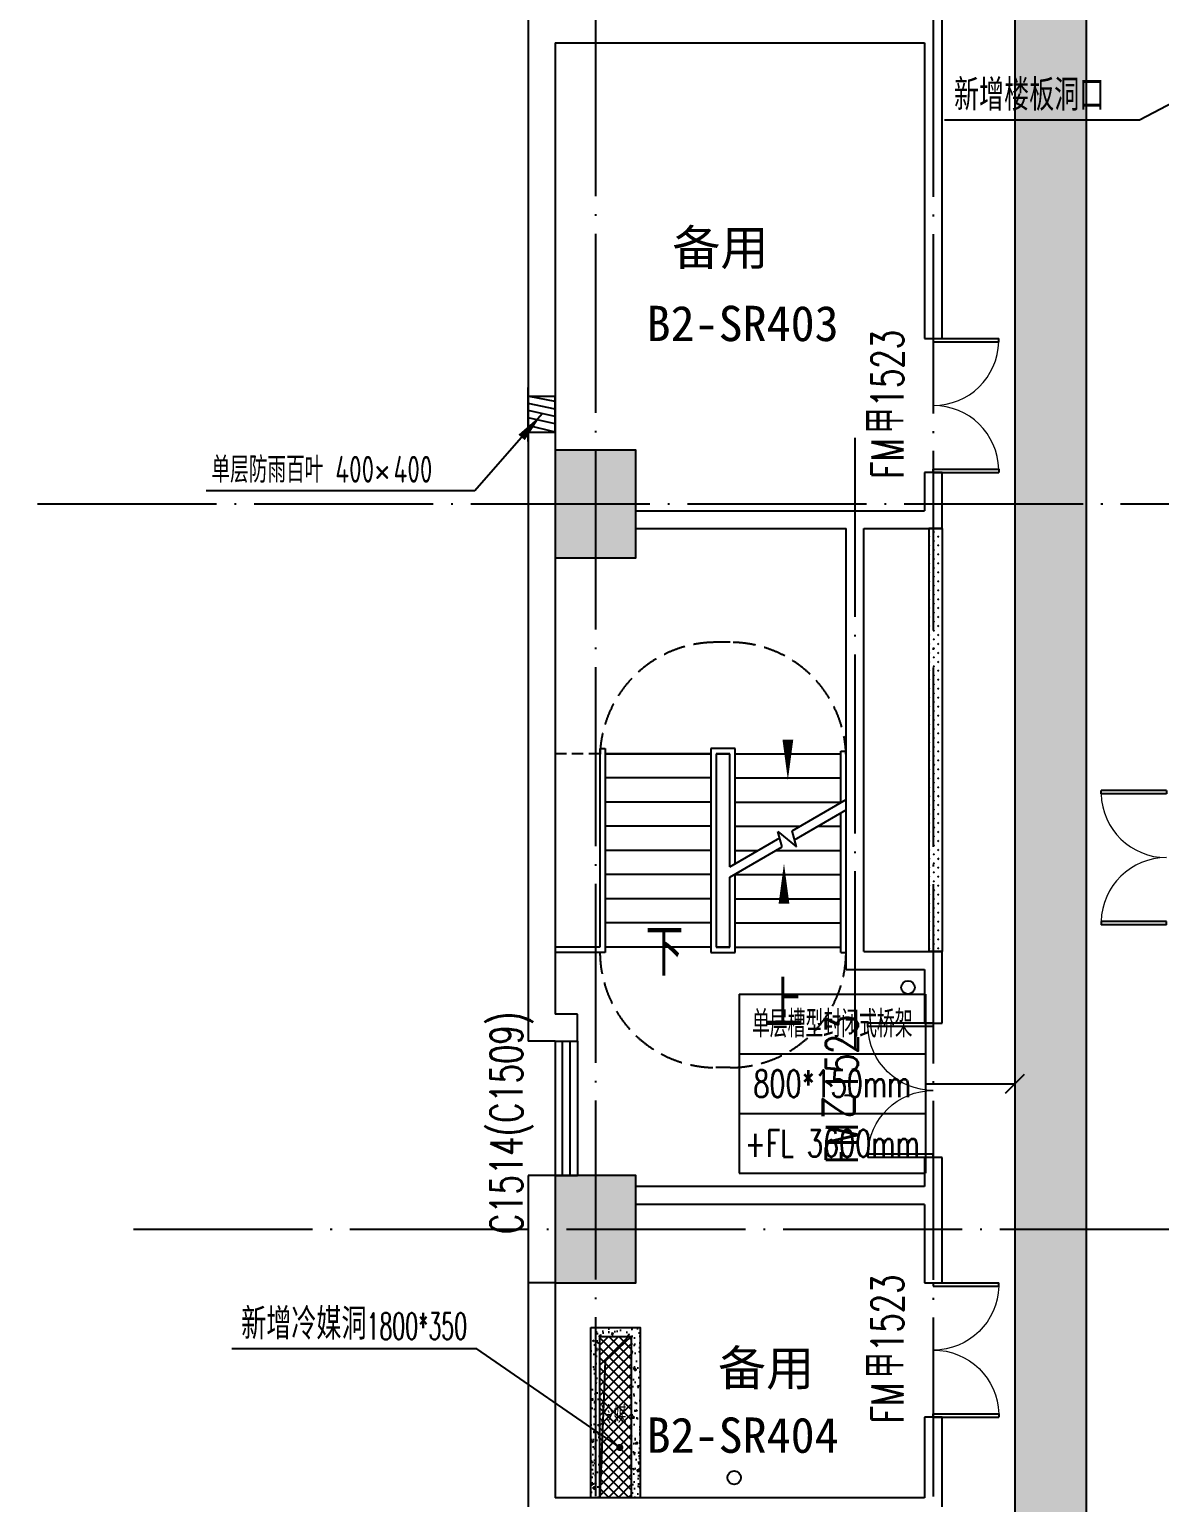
# Model space of a CAD drawing. Extents: x -18502 to 259858, y -468734 to 127958.
# Drawn here: x -6324 to 6303, y -291266 to -274813 of the extents above; entities that cross this region are included whole.
import ezdxf
from ezdxf.enums import TextEntityAlignment as Align

# ---------------------------------------------------------------- set-up
doc = ezdxf.new("R2010")
doc.units = 0
doc.header["$LTSCALE"] = 1000
for name, pattern in [('参照-弱电底图$0$( Hidden )', [0.375, 0.25, -0.125]), ('参照-弱电底图$0$DASH', [0.35, 0.25, -0.1]), ('参照-弱电底图$0$DOTE', [2.42, 2, -0.2, 0.02, -0.2])]:
    doc.linetypes.add(name, pattern=pattern)
doc.layers.get('0').update_dxf_attribs({"linetype": 'CONTINUOUS'})
for name, color, linetype in [('0桥架标注-走廊', 1, 'CONTINUOUS'), ('参照-弱电底图$0$$0$PUB_HATCH', 8, 'CONTINUOUS'), ('参照-弱电底图$0$$0$WALL-MOVE', 4, 'CONTINUOUS'), ('参照-弱电底图$0$-暖通提资', 4, 'CONTINUOUS'), ('参照-弱电底图$0$COLUMN', 2, 'CONTINUOUS'), ('参照-弱电底图$0$DIM_LEAD', 3, 'CONTINUOUS'), ('参照-弱电底图$0$DIM_SYMB', 3, 'CONTINUOUS'), ('参照-弱电底图$0$DOOR_FIRE', 4, 'CONTINUOUS'), ('参照-弱电底图$0$DOOR_FIRE_TEXT', 7, 'CONTINUOUS'), ('参照-弱电底图$0$DOTE', 14, '参照-弱电底图$0$DOTE'), ('参照-弱电底图$0$DUCT-新风设备标注', 3, 'CONTINUOUS'), ('参照-弱电底图$0$DUCT-新风风口', 7, 'CONTINUOUS'), ('参照-弱电底图$0$PUB_HATCH', 8, 'CONTINUOUS'), ('参照-弱电底图$0$PUB_TEXT', 7, 'CONTINUOUS'), ('参照-弱电底图$0$STAIR', 7, 'CONTINUOUS'), ('参照-弱电底图$0$VPIPE-雨水', 4, 'CONTINUOUS'), ('参照-弱电底图$0$WALL', 2, 'CONTINUOUS'), ('参照-弱电底图$0$WINDOW', 4, 'CONTINUOUS'), ('参照-弱电底图$0$WINDOW_TEXT', 7, 'CONTINUOUS'), ('参照-弱电底图$0$图层1-房间名称', 4, 'CONTINUOUS'), ('参照-弱电底图$0$图层1-房间编号', 51, 'CONTINUOUS'), ('参照-弱电底图$0$图层1-暖通条件-BJ', 6, 'CONTINUOUS'), ('参照-弱电底图$0$图层1-防火门', 6, 'CONTINUOUS'), ('参照-生产网桥架$0$T通信桥架-主', 5, 'CONTINUOUS')]:
    doc.layers.add(name, color=color, linetype=linetype)
doc.styles.add('hzdf2', font='romans2.shx', dxfattribs={"width": 0.75, "height": 3.5, "bigfont": 'hzdf2.shx'})
doc.styles.add('STDTEXT', font='romans2.shx', dxfattribs={"bigfont": 'hzdf2.shx'})
doc.styles.add('参照-弱电底图$0$_TCH_DIM', font='SIMPLEX', dxfattribs={"width": 0.8, "bigfont": 'HZTXT.shx'})
doc.styles.add('参照-弱电底图$0$_TCH_WINDOW', font='SIMPLEX', dxfattribs={"height": 3.5, "bigfont": 'GBCBIG.shx'})
doc.styles.add('参照-弱电底图$0$AUDIT_D_250910134057-0', font='simhei.ttf', dxfattribs={"width": 0.8})
doc.styles.add('参照-弱电底图$0$RHZS', font='GBENOR', dxfattribs={"bigfont": 'GBCBIG.shx'})
doc.styles.add('参照-弱电底图$0$STANDARD', font='GBENOR', dxfattribs={"bigfont": 'GBCBIG'})

# ---------------------------------------------------------------- blocks, each defined once
blk = doc.blocks.new('*U9')
for p, q in [((-566.7, 800), (266.8, 800)), ((-566.7, 800), (-566.7, 0)), ((266.8, 800), (266.8, 0)), ((-566.7, 533.3), (266.8, 533.3)), ((-566.7, 266.7), (266.8, 266.7)), ((-566.7, 0), (266.8, 0))]:
    blk.add_line(p, q)
at = {"color": 7, "style": 'STDTEXT', "width": 0.75}
for tag, p in [('TRAYNO', (-466.7, 666.7)), ('TRAYSIZE', (-466.7, 400)), ('INSTALLELEVATION', (-466.7, 133.3))]:
    blk.add_attdef(tag, text='', height=200, dxfattribs=at).set_placement(p, align=Align.MIDDLE_LEFT)
blk = doc.blocks.new('参照-弱电底图$0$$风口$00000150')
at = {"color": 0}
for p, q in [((200, 450), (200, -450)), ((0, 300), (0, -300)), ((0, 300), (200, 300)), ((0, 295), (200, 184)), ((0, 159), (200, 55)), ((0, 36), (200, -65)), ((0, -88), (200, -184)), ((0, -218), (193, -300)), ((0, -300), (200, -300))]:
    blk.add_line(p, q, dxfattribs=at)
blk = doc.blocks.new('参照-弱电底图$0$$DorLib2D$00000002')
at = {"color": 0}
for p, q in [((-0.5, 0), (-0.5, 0.4875)), ((-0.475, 0.4875), (-0.5, 0.4875)), ((-0.475, 0), (-0.475, 0.4875)), ((0.475, 0), (0.475, 0.4875)), ((0.475, 0.4875), (0.5, 0.4875)), ((0.5, 0), (0.5, 0.4875)), ((-0.5, 0), (-0.475, 0)), ((0.5, 0), (0.475, 0))]:
    blk.add_line(p, q, dxfattribs=at)
at = {"color": 0, "lineweight": 13}
for centre, start, end in [((-0.4875, 0), 0, 88.53072), ((0.4875, 0), 91.46928, 180)]:
    blk.add_arc(centre, 0.4875, start, end, dxfattribs=at)
blk = doc.blocks.new('参照-弱电底图$0$$TCHSYS$WIN2D')
at = {"color": 0}
for p, q in [((-0.5, 0.5), (0.5, 0.5)), ((-0.5, 0.5), (-0.5, -0.5)), ((0.5, 0.5), (0.5, -0.5)), ((0.5, 0.167), (-0.5, 0.167)), ((0.5, -0.167), (-0.5, -0.167)), ((-0.5, -0.5), (0.5, -0.5))]:
    blk.add_line(p, q, dxfattribs=at)
blk = doc.blocks.new('参照-弱电底图$0$_FZH')
at = {"color": 0}
blk.add_lwpolyline([(-0.5, -0.5), (0.5, -0.5), (0.5, 0.5), (-0.5, 0.5)], close=True, dxfattribs=at)
at = {"layer": '参照-弱电底图$0$PUB_HATCH', "color": 0}
blk.add_solid([(-0.5, -0.5), (0.5, -0.5), (-0.5, 0.5), (0.5, 0.5)], dxfattribs=at)

msp = doc.modelspace()

# ---------------------------------------------------------------- hatches: boundary and pattern name
at = {"layer": '参照-弱电底图$0$$0$PUB_HATCH'}
h = msp.add_hatch(dxfattribs=at)
h.set_pattern_fill('石膏板', color=8, scale=20, style=0)
h.set_pattern_definition([(45, (1095025.52, 201318.12), (-50.0000013, 50.0000013), [16, -54.71068]), (135, (1095136.83, 201318.12), (-50.0000013, -50.0000013), [16, -54.71068])])
h.paths.add_polyline_path([(3725, -280387.7), (3725, -285112.7), (3875, -285112.7), (3875, -280387.7)])
at = {"layer": '参照-弱电底图$0$-暖通提资'}
h = msp.add_hatch(dxfattribs=at)
h.set_pattern_fill('AR-CONC', color=0, scale=100)
h.set_pattern_definition([(50, (1095008.53, 201303.78), (182.184669, -15.939086), [19.05, -209.55]), (355, (1095008.53, 201303.78), (-35.242826, 191.056643), [15.24, -167.64]), (100.451, (1095023.71, 201302.45), (146.942502, 175.116688), [16.19, -178.09]), (46.1842, (1095008.53, 201354.58), (271.07904, -42.04233), [28.575, -314.325]), (96.6356, (1095031.12, 201351.07), (237.404234, 247.425556), [24.285, -267.135]), (351.184, (1095008.53, 201354.58), (237.404606, 247.42512), [22.86, -251.46]), (21, (1095033.93, 201341.88), (151.61488, -102.265519), [19.05, -209.55]), (326, (1095033.93, 201341.88), (61.802028, 184.187966), [15.24, -167.64]), (71.4514, (1095046.56, 201333.35), (213.41649, 81.922858), [16.19, -178.09]), (37.5, (1095008.53, 201303.78), (3.0886033, 84.555039), [0, -165.608, 0, -170.18, 0, -168.275]), (7.5, (1095008.53, 201303.78), (66.8196625, 100.180575), [0, -97.028, 0, -161.798, 0, -64.135]), (327.5, (1094951.886, 201303.78), (135.590595, -5.728744), [0, -63.5, 0, -198.12, 0, -262.89]), (317.5, (1094926.49, 201303.78), (148.129181, 25.426491), [0, -82.55, 0, -131.572, 0, -186.69])])
h.paths.add_polyline_path([(50, -289412.5), (400, -289412.5), (400, -291212.5), (50, -291212.5)], flags=16)
h.paths.add_polyline_path([(-50, -289312.5), (500, -289312.5), (500, -291212.7), (-50, -291212.7)])
h = msp.add_hatch(dxfattribs=at)
h.set_pattern_fill('ANSI37', color=0, scale=50)
h.set_pattern_definition([(45, (1095008.53, 201303.95), (-56.126601, 56.126601), []), (135, (1095008.53, 201303.95), (-56.126601, -56.126601), [])])
h.paths.add_polyline_path([(5100.1, -304362.5), (5100.1, -304012.5), (6300, -304012.5), (6300, -304362.5)])
h.paths.add_polyline_path([(50, -289412.5), (400, -289412.5), (400, -291212.5), (50, -291212.5)])
h = msp.add_hatch(dxfattribs=at)
h.set_pattern_fill('ANSI37', color=0, scale=50)
h.set_pattern_definition([(45, (1095008.53, 201303.95), (-56.126601, 56.126601), []), (135, (1095008.53, 201303.95), (-56.126601, -56.126601), [])])
h.paths.add_polyline_path([(5100.1, -304362.5), (5100.1, -304012.5), (6300, -304012.5), (6300, -304362.5)])
h.paths.add_polyline_path([(50, -289412.5), (50, -291212.5), (400, -291212.5), (400, -289412.5)])
at = {"layer": '参照-生产网桥架$0$T通信桥架-主'}
h = msp.add_hatch(dxfattribs=at)
h.set_pattern_fill('HONEY', color=256, scale=100, angle=-90)
h.set_pattern_definition([(270, (-55387.44, -465576.2), (137.4815, -238.125), [158.75, -317.5]), (30, (-55387.44, -465576.2), (137.48155, 238.12497), [158.75, -317.5]), (330, (-55387.44, -465576.2), (274.96305, -3e-05), [-317.5, 158.75])])
h.paths.add_polyline_path([(5487.5, -274212.8), (4687.5, -274212.8), (4687.5, -298962.8), (5487.5, -298962.8)])

# ---------------------------------------------------------------- linework, layer by layer
at = {"color": 8, "linetype": '参照-弱电底图$0$DASH'}
for points in [[(2800, -282952.7, 0.4142136), (1505, -281657.7), (1345, -281657.7, 0.4142136), (50, -282952.7)], [(2800, -285112.7, -0.4142136), (1505, -286407.7), (1345, -286407.7, -0.4142136), (50, -285112.7)]]:
    msp.add_lwpolyline(points, format="xyb", dxfattribs=at)
at = {"layer": '0桥架标注-走廊', "ltscale": 100}
msp.add_line((3687.5, -286587.8), (4687.5, -286587.8), dxfattribs=at)
at = {"layer": '0桥架标注-走廊'}
msp.add_line((4581.4, -286693.9), (4793.6, -286481.8), dxfattribs=at)
at = {"layer": '参照-弱电底图$0$$0$WALL-MOVE', "color": 8}
for p, q in [((3725, -280387.7), (3725, -285112.7)), ((3875, -280387.7), (3725, -280387.7)), ((3875, -280387.7), (3875, -285112.7)), ((3875, -285112.7), (3725, -285112.7))]:
    msp.add_line(p, q, dxfattribs=at)
at = {"layer": '参照-弱电底图$0$-暖通提资', "color": 0}
for points in [[(-50, -289312.5), (500, -289312.5), (500, -291212.7), (-50, -291212.7)], [(50, -289412.5), (400, -289412.5), (400, -291212.5), (50, -291212.5)]]:
    msp.add_lwpolyline(points, close=True, dxfattribs=at)
msp.add_lwpolyline([(400, -289412.5), (108.2, -289687.8), (50, -291212.5)], dxfattribs=at)
at = {"layer": '参照-弱电底图$0$DIM_LEAD', "color": 0}
for p, q in [((-1323.6, -289550.3), (-4062.5, -289550.3)), ((271.5, -290650.5), (-1323.6, -289550.3))]:
    msp.add_line(p, q, dxfattribs=at)
at = {"layer": '参照-弱电底图$0$DIM_LEAD', "color": 0, "const_width": 40}
msp.add_lwpolyline([(288, -290661.8, 1), (255, -290639.1, 1)], format="xyb", close=True, dxfattribs=at)
at = {"layer": '参照-弱电底图$0$DIM_SYMB', "color": 8}
for points in [[(731.3, -284701, 0, 0, 0), (731.3, -282093.2, 0, 0, 0), (2150, -282093.2, 0, 0, 0), (2150, -283196.7, 0, 120, 0), (2150, -282746.7, 0, 0, 0)], [(2106.4, -285278.9, 0, 0, 0), (2106.4, -284127.6, 0, 120, 0), (2106.4, -284577.6, 0, 0, 0)]]:
    msp.add_lwpolyline(points, format="xyseb", dxfattribs=at)
at = {"layer": '参照-弱电底图$0$DOTE', "color": 8}
for p, q in [((0, -245635.4), (0, -308147.8)), ((3775, -245640.3), (3775, -308152.7)), ((2900, -286212.7), (2900, -279284.4)), ((-8652.4, -280112.7), (85036.6, -280112.7)), ((-5163.1, -288212.7), (81207.9, -288212.7))]:
    msp.add_line(p, q, dxfattribs=at)
at = {"layer": '参照-弱电底图$0$DUCT-新风设备标注', "color": 0}
for p, q in [((-594.6, -279106.2), (-1347, -279965.2)), ((-1347, -279965.2), (-4350.2, -279965.2))]:
    msp.add_line(p, q, dxfattribs=at)
msp.add_lwpolyline([(-594.6, -279106.2, 0, 93.3, 0), (-825.2, -279369.5, 0, 0, 0)], format="xyseb", dxfattribs=at)
at = {"layer": '参照-弱电底图$0$STAIR', "color": 8, "linetype": '参照-弱电底图$0$( Hidden )', "ltscale": 0.5}
msp.add_line((50, -282902.7), (-450, -282902.7), dxfattribs=at)
at = {"layer": '参照-弱电底图$0$STAIR', "color": 8}
for p, q in [((50, -282842.7), (50, -285062.7)), ((50, -282842.7), (50, -282902.7)), ((50, -282842.7), (110, -282842.7)), ((50, -282902.7), (50, -285062.7)), ((110, -282842.7), (110, -285122.7)), ((1290, -282902.7), (110, -282902.7)), ((110, -282902.7), (1290, -282902.7)), ((1560, -282842.7), (1290, -282842.7)), ((1290, -282842.7), (1290, -285122.7)), ((1350, -282902.7), (1350, -285062.7)), ((1500, -282902.7), (1350, -282902.7)), ((1350, -282902.7), (1350, -285062.7)), ((1350, -282902.7), (1500, -282902.7)), ((1500, -284165.2), (1500, -282902.7)), ((1500, -284165.2), (1500, -282902.7)), ((1560, -284130.6), (1560, -282842.7)), ((1560, -282902.7), (2740, -282902.7)), ((1560, -282902.7), (2740, -282902.7)), ((2740, -283449.3), (2740, -282872.7)), ((2740, -282872.7), (2800, -282872.7)), ((2800, -283414.6), (2800, -282872.7)), ((2800, -282902.7), (2800, -282872.7)), ((2800, -283414.6), (2800, -282902.7)), ((1290, -283172.7), (110, -283172.7)), ((1560, -283172.7), (2740, -283172.7)), ((1290, -283442.7), (110, -283442.7)), ((1560, -283442.7), (2740, -283442.7)), ((2197.1, -283762.7), (2800, -283414.6)), ((2223.9, -283862.7), (2800, -283530.1)), ((2740, -285122.7), (2740, -283564.8)), ((2800, -285062.7), (2800, -283530.1)), ((2800, -285122.7), (2800, -283530.1)), ((1290, -283712.7), (110, -283712.7)), ((1560, -283712.7), (2283.8, -283712.7)), ((2085.6, -283942.6), (2039.4, -283770.2)), ((2039.4, -283770.2), (2245.5, -283943.1)), ((2245.5, -283943.1), (2197.1, -283762.7)), ((2483.8, -283712.7), (2740, -283712.7)), ((1290, -283982.7), (110, -283982.7)), ((1500, -284165.2), (2058.8, -283842.6)), ((1500, -284280.7), (2085.6, -283942.6)), ((1560, -283982.7), (1816.2, -283982.7)), ((2016.2, -283982.7), (2740, -283982.7)), ((1290, -284252.7), (110, -284252.7)), ((1500, -285062.7), (1500, -284280.7)), ((1500, -285062.7), (1500, -284280.7)), ((1560, -285122.7), (1560, -284246)), ((1560, -284252.7), (2740, -284252.7)), ((1290, -284522.7), (110, -284522.7)), ((1560, -284522.7), (2740, -284522.7)), ((1290, -284792.7), (110, -284792.7)), ((1560, -284792.7), (2740, -284792.7)), ((50, -285062.7), (-450, -285062.7)), ((110, -285122.7), (-450, -285122.7)), ((1290, -285062.7), (110, -285062.7)), ((1290, -285122.7), (1560, -285122.7)), ((1350, -285062.7), (1500, -285062.7)), ((1500, -285062.7), (1350, -285062.7)), ((1560, -285062.7), (2740, -285062.7)), ((2740, -285122.7), (2800, -285122.7))]:
    msp.add_line(p, q, dxfattribs=at)
at = {"layer": '参照-弱电底图$0$VPIPE-雨水', "color": 0}
for centre in [(3492.3, -285512.7), (3492.3, -285512.7), (1550, -290987.7), (1550, -290987.7)]:
    msp.add_circle(centre, 75, dxfattribs=at)
at = {"layer": '参照-弱电底图$0$WALL', "color": 8}
for p, q in [((-750, -272012.7), (-750, -274862.7)), ((3875, -274862.7), (3875, -274187.8)), ((-750, -274862.7), (-750, -280087.7)), ((3875, -278262.7), (3875, -274862.7)), ((-450, -274962.7), (3675, -274962.7)), ((-450, -274962.7), (-450, -279512.7)), ((3675, -274962.7), (3675, -278262.7)), ((3675, -278262.7), (3875, -278262.7)), ((3875, -279762.7), (3675, -279762.7)), ((3675, -279762.7), (3675, -280187.7)), ((3875, -280387.7), (3875, -279762.7)), ((-750, -280087.7), (-750, -286112.7)), ((450, -280187.7), (2900, -280187.7)), ((2900, -280187.7), (3675, -280187.7)), ((450, -280387.7), (2800, -280387.7)), ((2800, -285312.7), (2800, -280387.7)), ((3000, -280387.7), (3875, -280387.7)), ((3000, -285112.7), (3000, -280387.7)), ((-450, -280712.7), (-450, -285812.7)), ((3000, -285112.7), (3875, -285112.7)), ((3875, -285912.8), (3875, -285112.7)), ((2800, -285312.7), (3675, -285312.7)), ((3675, -285312.7), (3675, -285912.8)), ((-200, -285812.7), (-450, -285812.7)), ((-200, -286112.7), (-200, -285812.7)), ((3675, -285912.8), (3875, -285912.8)), ((-450, -286112.7), (-750, -286112.7)), ((-450, -286112.7), (-200, -286112.7)), ((3875, -287412.8), (3675, -287412.8)), ((3675, -287412.8), (3675, -287737.7)), ((3875, -287837.7), (3875, -287412.8)), ((-450, -287612.7), (-750, -287612.7)), ((-750, -287612.7), (-750, -288812.7)), ((3675, -287737.7), (450, -287737.7)), ((3875, -288812.6), (3875, -287837.7)), ((3675, -287937.7), (450, -287937.7)), ((3675, -287937.7), (3675, -288812.6)), ((-450, -288812.7), (-750, -288812.7)), ((-750, -288812.7), (-750, -291312.7)), ((-450, -288812.7), (-450, -291212.7)), ((3675, -288812.6), (3875, -288812.6)), ((3875, -290312.6), (3675, -290312.6)), ((3675, -290312.6), (3675, -291212.7)), ((3875, -291312.7), (3875, -290312.6)), ((3675, -291212.7), (-450, -291212.7))]:
    msp.add_line(p, q, dxfattribs=at)
at = {"layer": '参照-弱电底图$0$图层1-暖通条件-BJ', "color": 8}
for p, q in [((6540.8, -275583.6), (6079.4, -275824.9)), ((6079.4, -275824.9), (3900.8, -275824.9))]:
    msp.add_line(p, q, dxfattribs=at)
at = {"layer": '参照-生产网桥架$0$T通信桥架-主', "color": 5}
msp.add_lwpolyline([(5487.5, -274212.8), (4687.5, -274212.8), (4687.5, -298962.8), (5487.5, -298962.8)], close=True, dxfattribs=at)

# ---------------------------------------------------------------- block references
at = {"layer": '0桥架标注-走廊'}
ref = msp.add_blockref('*U9', (3020.6, -287587.8), dxfattribs=dict(at, xscale=2.5, yscale=2.5, zscale=2.5))
ref.add_attrib('TRAYNO', '单层槽型封闭式桥架', dxfattribs={"layer": '0', "color": 7, "height": 300, "style": 'hzdf2', "width": 0.7}).set_placement((2645.7, -285921.2), align=Align.MIDDLE_CENTER)
ref.add_attrib('TRAYSIZE', '800*150mm', dxfattribs={"layer": '0', "color": 7, "height": 300, "style": 'hzdf2', "width": 0.7}).set_placement((2645.7, -286587.8), align=Align.MIDDLE_CENTER)
ref.add_attrib('INSTALLELEVATION', '+FL 3600mm', dxfattribs={"layer": '0', "color": 7, "height": 300, "style": 'hzdf2', "width": 0.7}).set_placement((2645.7, -287254.5), align=Align.MIDDLE_CENTER)
at = {"layer": '参照-弱电底图$0$COLUMN', "color": 8}
for p, xscale, yscale, zscale, rotation in [((0, -280112.7), 900.0000003194436, 1199.999999968917, 1199.999999968917, 359.9999999943378), ((0, -288212.7), 899.9999998817219, 1199.99999994575, 1199.99999994575, 359.9999999987994)]:
    msp.add_blockref('参照-弱电底图$0$_FZH', p, dxfattribs=dict(at, xscale=xscale, yscale=yscale, zscale=zscale, rotation=rotation))
at = {"layer": '参照-弱电底图$0$DOOR_FIRE', "color": 8, "zscale": 200}
for p, xscale, yscale, rotation in [((3775, -279012.7), -1500, -1500, 90.00000000200895), ((3775, -286662.8), 1500, -1500, 270.000000003593), ((3775, -289562.6), -1500, 1500, 270.0000000035932)]:
    msp.add_blockref('参照-弱电底图$0$$DorLib2D$00000002', p, dxfattribs=dict(at, xscale=xscale, yscale=yscale, rotation=rotation))
at = {"layer": '参照-弱电底图$0$DUCT-新风风口', "color": 8, "xscale": 1.5, "yscale": 0.6666666666666669, "rotation": 180}
msp.add_blockref('参照-弱电底图$0$$风口$00000150', (-450, -279113, 2600), dxfattribs=at)
at = {"layer": '参照-弱电底图$0$WINDOW', "color": 8}
ref = msp.add_blockref('参照-弱电底图$0$$TCHSYS$WIN2D', (-325, -286862.7), dxfattribs=dict(at, xscale=-1500, yscale=250, zscale=-1500, rotation=90.00000000023716))
ref.add_attrib('A', 'C1514(C1509)', (-815.9, -288267.5), dxfattribs={"layer": '参照-弱电底图$0$WINDOW_TEXT', "height": 357, "rotation": 90, "style": '参照-弱电底图$0$_TCH_WINDOW', "width": 0.705882})
at = {"layer": '参照-弱电底图$0$图层1-防火门', "color": 8, "xscale": -1500, "yscale": -1500, "zscale": 150, "rotation": 270.0000000008929}
msp.add_blockref('参照-弱电底图$0$$DorLib2D$00000002', (6380, -284062.7), dxfattribs=at)

# ---------------------------------------------------------------- texts
at = {"layer": '参照-弱电底图$0$-暖通提资', "color": 0, "style": '参照-弱电底图$0$STANDARD'}
msp.add_text('冷媒', height=200, rotation=1080, dxfattribs=at).set_placement((59, -290384.9))
at = {"layer": '参照-弱电底图$0$DOOR_FIRE_TEXT', "color": 8, "style": '参照-弱电底图$0$_TCH_WINDOW', "width": 0.705882}
for s, p in [('1523', (3440.2, -279033.2)), ('FM', (3440.2, -279832.1)), ('1523', (2931.7, -286683.3)), ('FM', (2931.7, -287482.2)), ('1523', (3440.2, -289583.2)), ('FM', (3440.2, -290382.1))]:
    msp.add_text(s, height=357, rotation=90, dxfattribs=at).set_placement(p)
at = {"layer": '参照-弱电底图$0$DOOR_FIRE_TEXT', "color": 8, "style": '参照-弱电底图$0$_TCH_WINDOW'}
for s, p in [('甲', (3440.2, -279328.1)), ('乙', (2931.7, -286978.2)), ('甲', (3440.2, -289878.1))]:
    msp.add_text(s, height=405.1, rotation=90, dxfattribs=at).set_placement(p)
at = {"layer": '参照-弱电底图$0$DUCT-新风设备标注', "color": 0, "style": '参照-弱电底图$0$RHZS'}
for s, height, p in [('单层防雨百叶', 289.36, (-4290.2, -279875.2)), ('×', 289.4, (-2466.4, -279875.2))]:
    msp.add_text(s, height=height, dxfattribs=at).set_placement(p)
at = {"layer": '参照-弱电底图$0$DUCT-新风设备标注', "color": 0, "style": '参照-弱电底图$0$RHZS', "width": 0.8}
for p in [(-2906.4, -279875.2), (-2255.7, -279875.2)]:
    msp.add_text('400', height=300, dxfattribs=at).set_placement(p)
at = {"layer": '参照-弱电底图$0$PUB_TEXT', "color": 8, "style": '参照-弱电底图$0$_TCH_DIM', "width": 0.8}
for s, height, p in [('新增楼板洞口', 350, (4005.8, -275719.9)), ('下', 525, (561, -285383.5)), ('上', 525, (1896.4, -285961.4))]:
    msp.add_text(s, height=height, dxfattribs=at).set_placement(p)
at = {"layer": '参照-弱电底图$0$PUB_TEXT', "color": 0, "style": '参照-弱电底图$0$_TCH_DIM'}
for s, height, width, p in [('新增冷媒洞', 350, 0.8, (-3957.5, -289445.3)), ('1800*350', 297.5, 0.564706, (-2557.5, -289445.3))]:
    msp.add_text(s, height=height, dxfattribs=dict(at, width=width)).set_placement(p)
at = {"layer": '参照-弱电底图$0$图层1-房间名称', "color": 8, "style": '参照-弱电底图$0$AUDIT_D_250910134057-0'}
for p in [(858, -277445.4), (1368.6, -289960)]:
    msp.add_text('备用', height=394.3, dxfattribs=at).set_placement(p)
at = {"layer": '参照-弱电底图$0$图层1-房间编号', "color": 8, "style": '参照-弱电底图$0$AUDIT_D_250910134057-0'}
for s, p in [('B2-SR403', (571.2, -278293.5)), ('B2-SR404', (571.2, -290710.3))]:
    msp.add_text(s, height=394.3, dxfattribs=at).set_placement(p)

doc.saveas('drawing.dxf')
